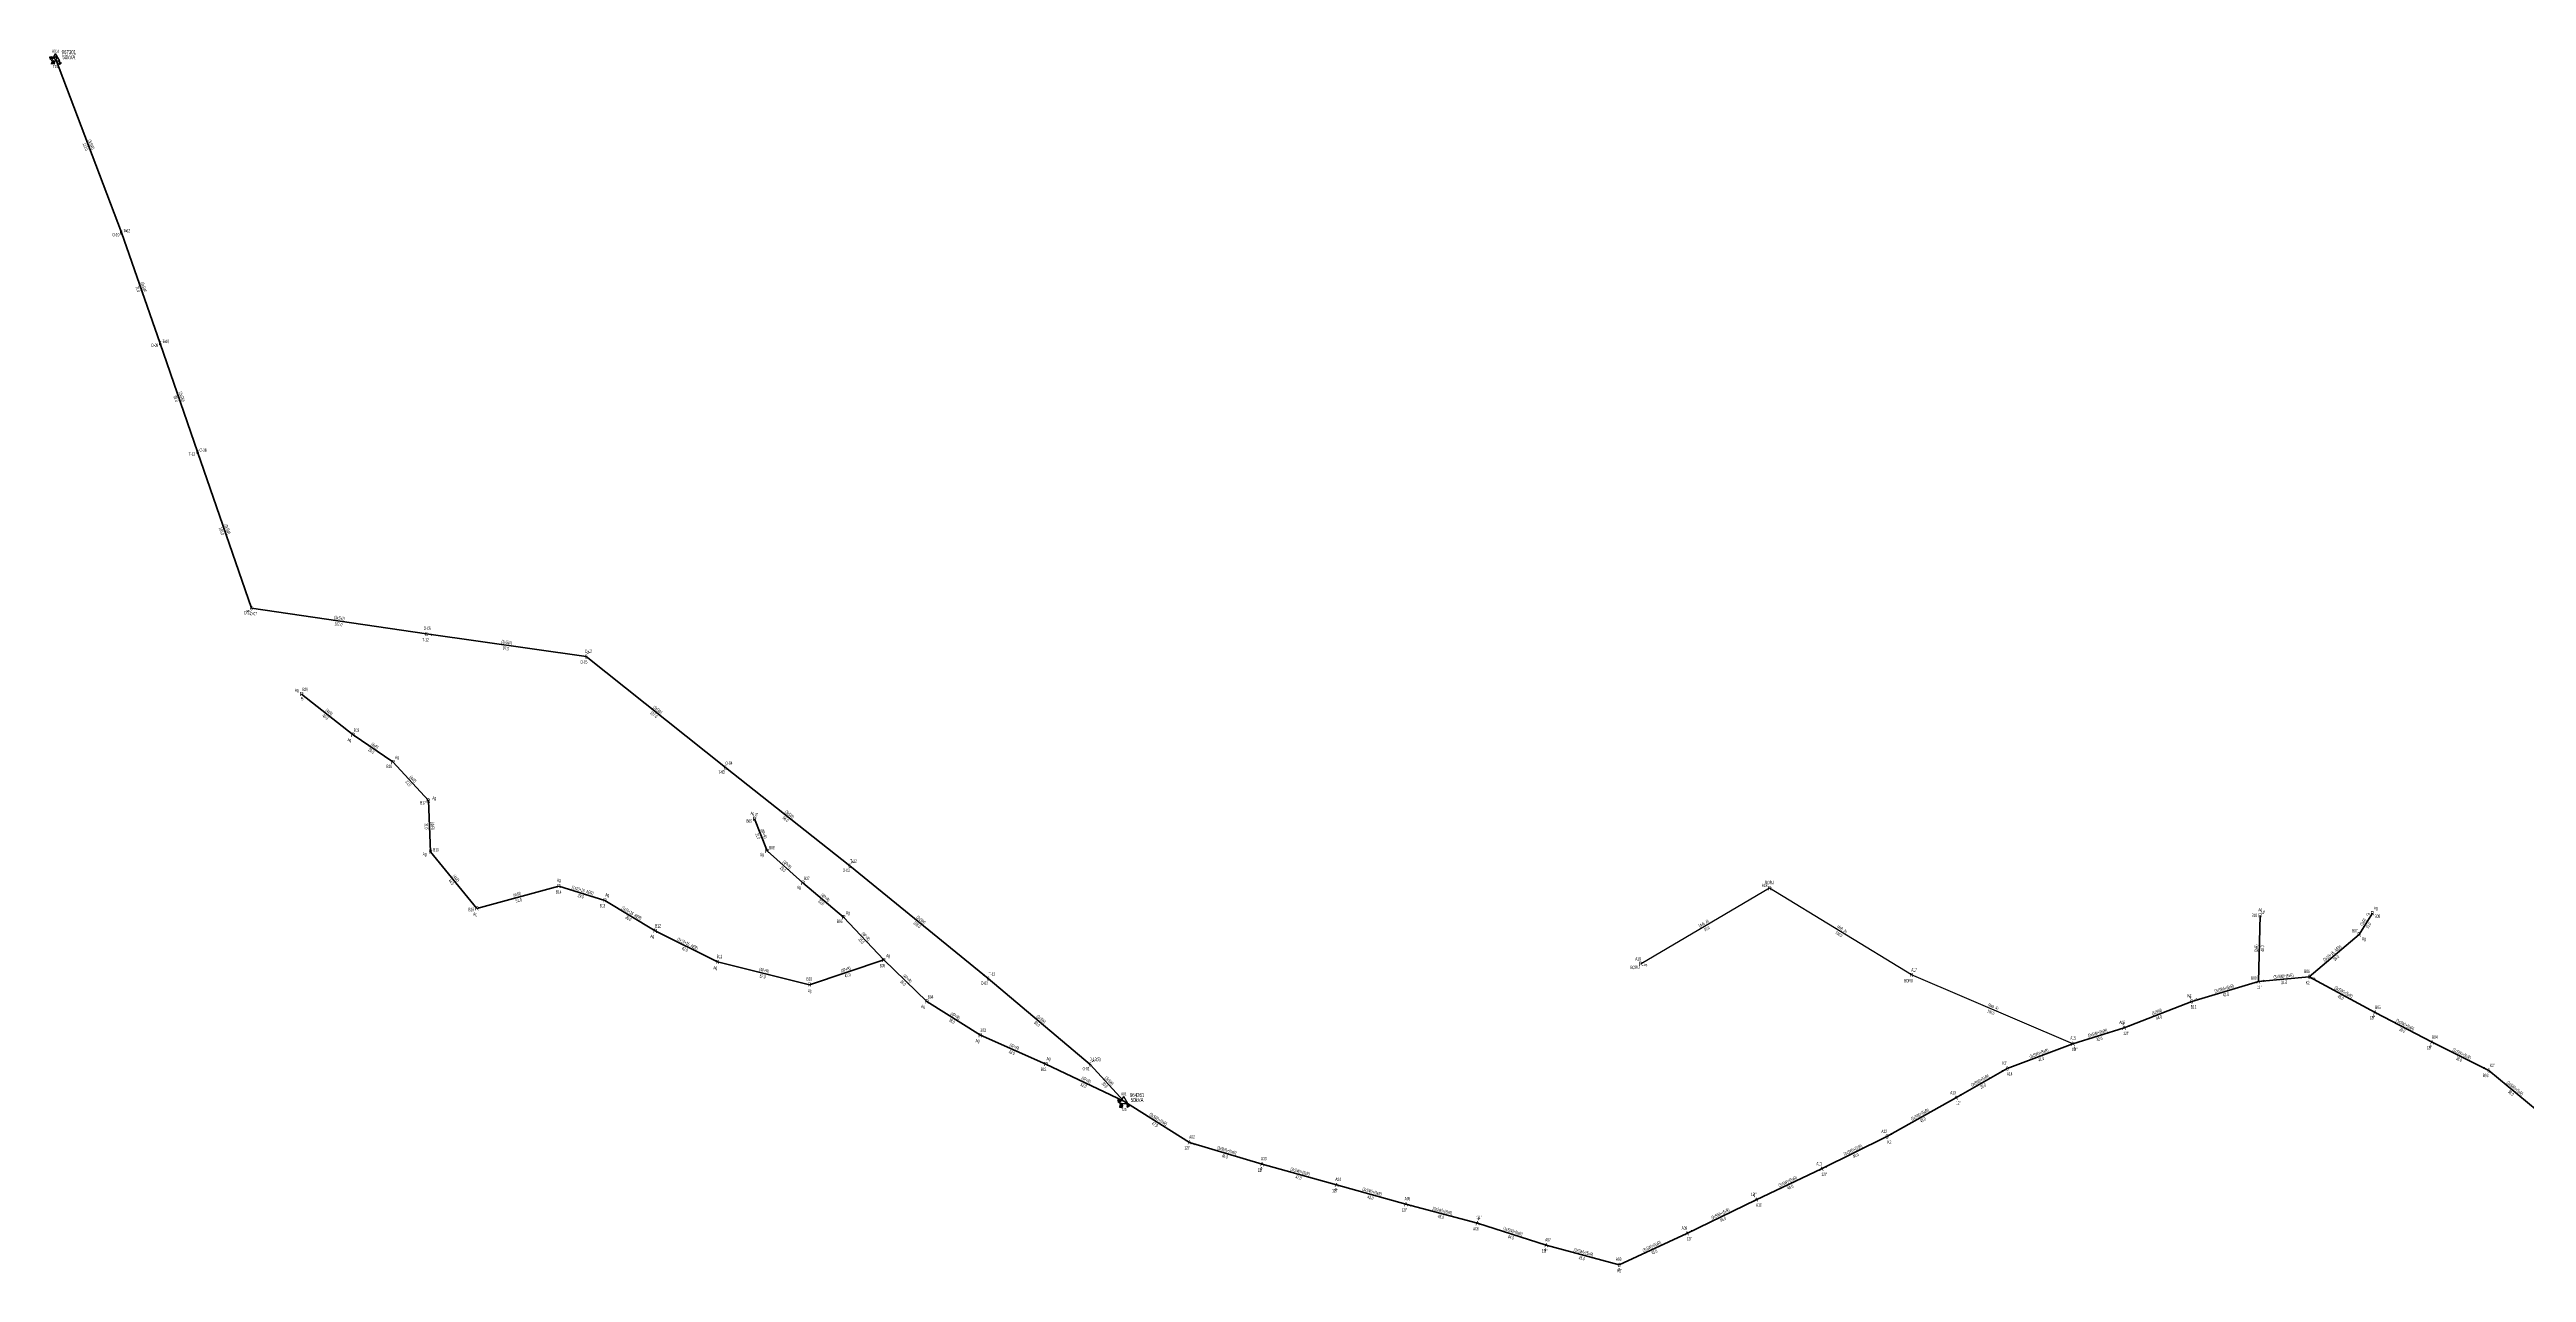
# Model space of a CAD drawing. Header units: millimetres. Extents: x 533048 to 542367, y 4141668 to 4149433.
# Drawn here: x 536195 to 537688, y 4148138 to 4148875 of the extents above; entities that cross this region are included whole.
import ezdxf
from ezdxf.enums import TextEntityAlignment as Align

# ---------------------------------------------------------------- set-up
doc = ezdxf.new("R2010")
doc.units = ezdxf.units.MM
for name, color, linetype, lineweight in [('DIREK_AG_MEVCUT', 120, 'Continuous', 25), ('DIREK_ENH_MEVCUT', 6, 'Continuous', 25), ('DIREK_OG_MEVCUT', 16, 'Continuous', 25), ('HAT_ABONE_HAVAI_MEVCUT', 56, 'Continuous', 30), ('HAT_AG_HAVAI_MEVCUT', 126, 'Continuous', 50), ('HAT_OG_HAVAI_MEVCUT', 48, 'Continuous', 70), ('TRAFO_MEVCUT', 5, 'Continuous', 30), ('TRAFO_TADILAT_BYSK', 5, 'Continuous', 30)]:
    doc.layers.add(name, color=color, linetype=linetype, lineweight=lineweight)
doc.styles.add('Direk', font='B_CAD')
doc.styles.get("Standard").update_dxf_attribs({"font": 'Arial'})

# ---------------------------------------------------------------- blocks, each defined once
blk = doc.blocks.new('MEV_DIREK')
h = blk.add_hatch(color=32)
h.paths.add_polyline_path([(-2.1, 1), (-2.4, 1.1), (-3.3, -0.5), (-3.1, -0.7), (-2.7, 0.1), (-1.9, -0.4), (-1.8, -0.2), (-2.6, 0.2)])
h.paths.add_polyline_path([(-3.5, -0.2), (-3.3, -0.2), (-2.6, 1), (-2.7, 1.1)])
h.paths.add_polyline_path([(-3.5, 0.3), (-3.4, 0.2), (-3.1, 0.8), (-3.2, 0.9)])
h.paths.add_polyline_path([(-3.6, 0.8), (-3.7, 0.7), (-3.5, 0.6), (-3.5, 0.7)])
h.paths.add_polyline_path([(-1.5, -2.3), (-2.3, -2.3), (-2.5, -3.5), (-2.4, -3.5), (-2.2, -2.5), (-1.9, -2.5), (-2.1, -3.5), (-2, -3.5), (-1.8, -2.5), (-1.5, -2.5), (-1.7, -3.5), (-1.6, -3.5), (-1.4, -2.5), (-1.1, -2.5), (-1.3, -3.5), (-1.2, -3.5), (-1, -2.5), (-0.7, -2.5), (-0.9, -3.5), (-0.8, -3.5), (-0.6, -2.3), (-1.3, -2.3), (-1.3, -1.4), (-1.5, -1.4)])
at = {"layer": 'TRAFO_MEVCUT'}
for points in [[(2.4, -1.6), (2.1, -1.9), (2.1, -1.4), (1.9, -1.4), (2, -2.3), (2.2, -2), (2.3, -2.7), (2.1, -2.7), (2.4, -2.9), (2.4, -2.9), (2.6, -2.5), (2.4, -2.6)], [(2.4, -1.6), (2.1, -1.9), (2.1, -1.4), (1.9, -1.4), (2, -2.3), (2.2, -2), (2.3, -2.7), (2.1, -2.7), (2.4, -2.9), (2, -3.2), (2.2, -3.8), (2.3, -3.7), (2.1, -3.3), (2.3, -3.1), (2.4, -3.6), (2.5, -3.6), (2.3, -3.1), (2.5, -2.9), (2.7, -3.4), (2.7, -3.4), (2.6, -2.9), (2.7, -2.8), (2.9, -3.2), (3, -3.2), (2.8, -2.7), (3, -2.6), (3.1, -3.1), (3.2, -3), (3, -2.4), (2.4, -2.9), (2.6, -2.5), (2.4, -2.6)], [(3, -2.6), (3.1, -3.1), (3.2, -3), (3, -2.4), (2.4, -2.9), (2.6, -2.5), (2.4, -2.6), (2.4, -1.6), (2.1, -1.9), (2.1, -1.4), (1.9, -1.4), (2, -2.3), (2.2, -2), (2.3, -2.7), (2.1, -2.7), (2.4, -2.9), (2, -3.2), (2.2, -3.8), (2.3, -3.7), (2.1, -3.3), (2.3, -3.1), (2.4, -3.6), (2.5, -3.6), (2.3, -3.1), (2.5, -2.9), (2.7, -3.4), (2.7, -3.4), (2.6, -2.9), (2.7, -2.8), (2.9, -3.2), (3, -3.2), (2.8, -2.7)]]:
    blk.add_hatch(color=32, dxfattribs=at).paths.add_polyline_path(points)
at = {"layer": 'TRAFO_MEVCUT', "linetype": 'Continuous'}
for p, q in [((-2.5, -1.4), (0, 2.9)), ((2.5, -1.4), (0, 2.9)), ((-2.5, -1.4), (2.5, -1.4))]:
    blk.add_line(p, q, dxfattribs=at)
at = {"layer": 'TRAFO_MEVCUT', "color": 32, "flags": 128}
blk.add_lwpolyline([(1.9, -1.4), (2.1, -1.4), (2.1, -1.9), (2.4, -1.6), (2.4, -2.6), (2.6, -2.5), (2.4, -2.9), (3, -2.4), (3.2, -3), (3.1, -3.1), (3, -2.6), (2.8, -2.7), (3, -3.2), (2.9, -3.2), (2.7, -2.8), (2.6, -2.9), (2.7, -3.4), (2.7, -3.4), (2.5, -2.9), (2.3, -3.1), (2.5, -3.6), (2.4, -3.6), (2.3, -3.1), (2.1, -3.3), (2.3, -3.7), (2.2, -3.8), (2, -3.2), (2.4, -2.9), (2.1, -2.7), (2.3, -2.7), (2.2, -2), (2, -2.3), (1.9, -1.4)], dxfattribs=at)
at = {"layer": 'TRAFO_TADILAT_BYSK', "color": 32, "flags": 128}
for points in [[(-3.5, 0.6), (-3.5, 0.7), (-3.6, 0.8), (-3.7, 0.7), (-3.5, 0.6)], [(-3.3, -0.2), (-2.6, 1), (-2.7, 1.1), (-3.5, -0.2), (-3.3, -0.2)], [(-3.4, 0.2), (-3.1, 0.8), (-3.2, 0.9), (-3.5, 0.3), (-3.4, 0.2)], [(-1.8, -0.2), (-2.6, 0.2), (-2.1, 1), (-2.4, 1.1), (-3.3, -0.5), (-3.1, -0.7), (-2.7, 0.1), (-1.9, -0.4), (-1.8, -0.2)], [(-1.3, -1.4), (-1.5, -1.4), (-1.5, -2.3), (-2.3, -2.3), (-2.5, -3.5), (-2.4, -3.5), (-2.2, -2.5), (-1.9, -2.5), (-2.1, -3.5), (-2, -3.5), (-1.8, -2.5), (-1.5, -2.5), (-1.7, -3.5), (-1.6, -3.5), (-1.4, -2.5), (-1.1, -2.5), (-1.3, -3.5), (-1.2, -3.5), (-1, -2.5), (-0.7, -2.5), (-0.9, -3.5), (-0.8, -3.5), (-0.6, -2.3), (-1.3, -2.3), (-1.3, -1.4)]]:
    blk.add_lwpolyline(points, dxfattribs=at)
blk = doc.blocks.new('MEV_DIREK_OZEL')
h = blk.add_hatch(color=32)
h.paths.add_polyline_path([(-2.1, 1), (-2.3, 1.1), (-3.3, -0.5), (-3.1, -0.6), (-2.6, 0.1), (-1.9, -0.4), (-1.8, -0.2), (-2.5, 0.3)])
h.paths.add_polyline_path([(-3.4, -0.1), (-3.3, -0.2), (-2.6, 1), (-2.7, 1.1)])
h.paths.add_polyline_path([(-3.5, 0.3), (-3.4, 0.2), (-3, 0.8), (-3.2, 0.9)])
h.paths.add_polyline_path([(-3.6, 0.8), (-3.6, 0.7), (-3.5, 0.6), (-3.4, 0.8)])
h.paths.add_polyline_path([(-1.5, -2.3), (-2.2, -2.3), (-2.5, -3.5), (-2.4, -3.5), (-2.2, -2.5), (-1.9, -2.5), (-2.1, -3.5), (-2, -3.5), (-1.8, -2.5), (-1.5, -2.5), (-1.7, -3.5), (-1.6, -3.5), (-1.4, -2.5), (-1.1, -2.5), (-1.3, -3.5), (-1.2, -3.5), (-1, -2.5), (-0.7, -2.5), (-0.9, -3.5), (-0.8, -3.5), (-0.5, -2.3), (-1.3, -2.3), (-1.3, -1.4), (-1.5, -1.4)])
at = {"layer": 'TRAFO_MEVCUT'}
for points in [[(2.4, -1.6), (2.2, -1.9), (2.1, -1.4), (2, -1.4), (2.1, -2.3), (2.3, -2), (2.4, -2.7), (2.1, -2.7), (2.4, -2.9), (2.4, -2.9), (2.7, -2.5), (2.5, -2.6)], [(2.4, -1.6), (2.2, -1.9), (2.1, -1.4), (2, -1.4), (2.1, -2.3), (2.3, -2), (2.4, -2.7), (2.1, -2.7), (2.4, -2.9), (2, -3.2), (2.2, -3.8), (2.3, -3.7), (2.1, -3.3), (2.3, -3.1), (2.5, -3.6), (2.5, -3.6), (2.4, -3.1), (2.5, -2.9), (2.7, -3.4), (2.8, -3.4), (2.6, -2.9), (2.8, -2.8), (3, -3.2), (3, -3.2), (2.8, -2.7), (3, -2.6), (3.2, -3.1), (3.3, -3), (3, -2.4), (2.4, -2.9), (2.7, -2.5), (2.5, -2.6)], [(3, -2.6), (3.2, -3.1), (3.3, -3), (3, -2.4), (2.4, -2.9), (2.7, -2.5), (2.5, -2.6), (2.4, -1.6), (2.2, -1.9), (2.1, -1.4), (2, -1.4), (2.1, -2.3), (2.3, -2), (2.4, -2.7), (2.1, -2.7), (2.4, -2.9), (2, -3.2), (2.2, -3.8), (2.3, -3.7), (2.1, -3.3), (2.3, -3.1), (2.5, -3.6), (2.5, -3.6), (2.4, -3.1), (2.5, -2.9), (2.7, -3.4), (2.8, -3.4), (2.6, -2.9), (2.8, -2.8), (3, -3.2), (3, -3.2), (2.8, -2.7)]]:
    blk.add_hatch(color=32, dxfattribs=at).paths.add_polyline_path(points)
at = {"layer": 'TRAFO_MEVCUT', "linetype": 'Continuous'}
for p, q in [((-2.5, -1.4), (0, 2.9)), ((2.5, -1.4), (0, 2.9)), ((-2.5, -1.4), (2.5, -1.4))]:
    blk.add_line(p, q, dxfattribs=at)
at = {"layer": 'TRAFO_MEVCUT', "color": 32, "flags": 128}
blk.add_lwpolyline([(2, -1.4), (2.1, -1.4), (2.2, -1.9), (2.4, -1.6), (2.5, -2.6), (2.7, -2.5), (2.4, -2.9), (3, -2.4), (3.3, -3), (3.2, -3.1), (3, -2.6), (2.8, -2.7), (3, -3.2), (3, -3.2), (2.8, -2.8), (2.6, -2.9), (2.8, -3.4), (2.7, -3.4), (2.5, -2.9), (2.4, -3.1), (2.5, -3.6), (2.5, -3.6), (2.3, -3.1), (2.1, -3.3), (2.3, -3.7), (2.2, -3.8), (2, -3.2), (2.4, -2.9), (2.1, -2.7), (2.4, -2.7), (2.3, -2), (2.1, -2.3), (2, -1.4)], dxfattribs=at)
at = {"layer": 'TRAFO_MEVCUT', "linetype": 'Continuous'}
for centre, radius in [((0, 0), 0.804), ((-0.3, 1.3), 0.12), ((0.3, 1.3), 0.12)]:
    blk.add_circle(centre, radius, dxfattribs=at)
at = {"layer": 'TRAFO_TADILAT_BYSK', "color": 32, "flags": 128}
for points in [[(-3.5, 0.6), (-3.4, 0.8), (-3.6, 0.8), (-3.6, 0.7), (-3.5, 0.6)], [(-3.4, 0.2), (-3, 0.8), (-3.2, 0.9), (-3.5, 0.3), (-3.4, 0.2)], [(-3.3, -0.2), (-2.6, 1), (-2.7, 1.1), (-3.4, -0.1), (-3.3, -0.2)], [(-1.8, -0.2), (-2.5, 0.3), (-2.1, 1), (-2.3, 1.1), (-3.3, -0.5), (-3.1, -0.6), (-2.6, 0.1), (-1.9, -0.4), (-1.8, -0.2)], [(-1.3, -1.4), (-1.5, -1.4), (-1.5, -2.3), (-2.2, -2.3), (-2.5, -3.5), (-2.4, -3.5), (-2.2, -2.5), (-1.9, -2.5), (-2.1, -3.5), (-2, -3.5), (-1.8, -2.5), (-1.5, -2.5), (-1.7, -3.5), (-1.6, -3.5), (-1.4, -2.5), (-1.1, -2.5), (-1.3, -3.5), (-1.2, -3.5), (-1, -2.5), (-0.7, -2.5), (-0.9, -3.5), (-0.8, -3.5), (-0.5, -2.3), (-1.3, -2.3), (-1.3, -1.4)]]:
    blk.add_lwpolyline(points, dxfattribs=at)

msp = doc.modelspace()

# ---------------------------------------------------------------- linework, layer by layer
at = {"layer": 'HAT_ABONE_HAVAI_MEVCUT'}
for p, q in [((537232.018094, 4148369.33868), (537154.483931, 4148323.779565)), ((537317.512325, 4148317.088754), (537232.018094, 4148369.33868)), ((537414.775671, 4148275.574675), (537317.512325, 4148317.088754))]:
    msp.add_line(p, q, dxfattribs=at)
at = {"layer": 'HAT_AG_HAVAI_MEVCUT'}
for p, q in [((536378.003717, 4148461.914332), (536347.020579, 4148486.506373)), ((536402.101892, 4148445.543842), (536378.003717, 4148461.914332)), ((536423.440385, 4148422.275458), (536402.101892, 4148445.543842)), ((536424.754478, 4148391.387107), (536423.440385, 4148422.275458)), ((536627.624344, 4148391.889927), (536620.100019, 4148411.209138)), ((536452.716495, 4148357.222606), (536424.754478, 4148391.387107)), ((536649.266167, 4148372.690348), (536627.624344, 4148391.889927)), ((536502.060198, 4148370.692687), (536452.716495, 4148357.222606)), ((536529.796594, 4148362.08899), (536502.060198, 4148370.692687)), ((536673.771062, 4148351.947615), (536649.266167, 4148372.690348)), ((536560.198378, 4148343.665417), (536529.796594, 4148362.08899)), ((536597.710061, 4148324.964297), (536560.198378, 4148343.665417)), ((536697.950934, 4148326.133383), (536673.771062, 4148351.947615)), ((537526.6771, 4148313.098561), (537527.758054, 4148353.002881)), ((537557.326874, 4148316.029984), (537587.431284, 4148341.460549)), ((537587.431284, 4148341.460549), (537595.440728, 4148354.326446)), ((536697.950934, 4148326.133383), (536653.214156, 4148311.217153)), ((536723.965748, 4148301.062965), (536697.950934, 4148326.133383)), ((536653.214156, 4148311.217153), (536597.710061, 4148324.964297)), ((536756.190892, 4148280.742445), (536723.965748, 4148301.062965)), ((536795.757645, 4148263.358275), (536756.190892, 4148280.742445)), ((536795.757645, 4148263.358275), (536842.674453, 4148240.969769))]:
    msp.add_line(p, q, dxfattribs=at)
at = {"layer": 'HAT_OG_HAVAI_MEVCUT'}
for p, q in [((536238.350782, 4148764.701555), (536198.695, 4148869.782)), ((536261.752941, 4148697.912915), (536238.350782, 4148764.701555)), ((536261.752941, 4148697.912915), (536284.286405, 4148632.453034)), ((536316.771848, 4148538.267987), (536284.286405, 4148632.453034)), ((536316.771848, 4148538.267987), (536422.222554, 4148522.711691)), ((536518.562112, 4148509.030086), (536422.222554, 4148522.711691)), ((536602.465183, 4148442.107886), (536518.562112, 4148509.030086)), ((536677.499271, 4148382.930469), (536602.465183, 4148442.107886)), ((536760.921129, 4148314.869601), (536677.499271, 4148382.930469)), ((536822.385, 4148263.174), (536760.921129, 4148314.869601)), ((537526.6771, 4148313.098561), (537486.462925, 4148301.183573)), ((537526.6771, 4148313.098561), (537557.326874, 4148316.029984)), ((537597.096206, 4148294.468525), (537557.326874, 4148316.029984)), ((537445.680767, 4148285.214111), (537486.462925, 4148301.183573)), ((537445.680767, 4148285.214111), (537414.775671, 4148275.574675)), ((537631.418987, 4148276.501978), (537597.096206, 4148294.468525)), ((537414.775671, 4148275.574675), (537375.213022, 4148260.64128)), ((537631.418987, 4148276.501978), (537665.57842, 4148259.437467)), ((536822.385, 4148263.174), (536842.674453, 4148240.969769)), ((537344.302233, 4148243.100047), (537375.213022, 4148260.64128)), ((537694.711267, 4148235.276383), (537665.57842, 4148259.437467)), ((536882.340803, 4148216.131267), (536842.674453, 4148240.969769)), ((537344.302233, 4148243.100047), (537302.707572, 4148219.683632)), ((536926.076651, 4148203.033653), (536882.340803, 4148216.131267)), ((537263.365671, 4148200.164358), (537302.707572, 4148219.683632)), ((536970.9385, 4148190.49966), (536926.076651, 4148203.033653)), ((537263.365671, 4148200.164358), (537223.988093, 4148181.572601)), ((537012.76852, 4148178.84241), (536970.9385, 4148190.49966)), ((537055.921195, 4148167.465182), (537012.76852, 4148178.84241)), ((537223.988093, 4148181.572601), (537182.13979, 4148161.304239)), ((537097.398756, 4148154.093575), (537055.921195, 4148167.465182)), ((537182.13979, 4148161.304239), (537141.285709, 4148142.258991)), ((537097.398756, 4148154.093575), (537141.285709, 4148142.258991))]:
    msp.add_line(p, q, dxfattribs=at)

# ---------------------------------------------------------------- block references
at = {"layer": 'TRAFO_MEVCUT'}
for name, p in [('MEV_DIREK_OZEL', (536198.695, 4148869.782)), ('MEV_DIREK', (536842.674453, 4148240.969769))]:
    msp.add_blockref(name, p, dxfattribs=at)

# ---------------------------------------------------------------- texts
at = {"layer": 'DIREK_AG_MEVCUT', "width": 0.53}
for s, p in [('Ag', (536344.061451, 4148488.855103)), ('B20', (536349.196503, 4148489.247788)), ('Ag', (536375.806493, 4148458.924765)), ('B19', (536380.076479, 4148464.734555)), ('Ag', (536404.542123, 4148448.367559)), ('B18', (536399.813381, 4148442.895688)), ('B17', (536420.206325, 4148420.93723)), ('Ag', (536426.977439, 4148423.739062)), ('Ag', (536618.78306, 4148414.590519)), ('B09', (536616.838648, 4148409.93892)), ('Ag', (536421.174207, 4148390.022269)), ('B16', (536428.024904, 4148392.633829)), ('Ag', (536624.513105, 4148389.723461)), ('B08', (536630.496592, 4148393.889974)), ('Ag', (536502.120311, 4148374.198256)), ('Ag', (536646.821795, 4148369.869725)), ('B07', (536651.558335, 4148375.335337)), ('A18', (537228.987889, 4148371.09021)), ('BORU', (537232.048478, 4148372.845846)), ('B15', (536449.278389, 4148356.567298)), ('B14', (536502.00019, 4148367.193202)), ('B13', (536528.36048, 4148358.897191)), ('Ag', (536531.292454, 4148365.413577)), ('Ag', (536676.351467, 4148354.661126)), ('Ag', (537527.85309, 4148356.511204)), ('Ag', (537597.389567, 4148357.456946)), ('Ag', (536451.618574, 4148353.785725)), ('Ag', (536558.426527, 4148340.45002)), ('B12', (536561.88757, 4148346.730809)), ('B06', (536671.359177, 4148349.411317)), ('B10', (537524.259337, 4148353.097657)), ('B07', (537584.784085, 4148343.750163)), ('B08', (537598.412012, 4148352.476724)), ('B11', (536598.918865, 4148328.248927)), ('Ag', (536700.623265, 4148328.768048)), ('A19', (537152.710784, 4148326.797171)), ('Ag', (537590.281491, 4148338.99535)), ('Ag', (536596.458926, 4148321.564646)), ('B10', (536653.075875, 4148314.71442)), ('B05', (536697.178451, 4148322.719694)), ('BORU', (537150.840161, 4148321.638483)), ('BORU', (537315.731672, 4148313.634742)), ('A17', (537319.116108, 4148320.199683)), ('Ag', (536653.352991, 4148307.705876)), ('Ag', (536721.67167, 4148298.135936)), ('B04', (536726.124787, 4148303.817697)), ('B03', (536757.832791, 4148283.833426)), ('Ag', (536754.470896, 4148277.504442)), ('Ag', (536797.277003, 4148266.674608)), ('B02', (536794.299852, 4148260.17632))]:
    msp.add_text(s, height=2.05, dxfattribs=at).set_placement(p, align=Align.MIDDLE_CENTER)
at = {"layer": 'DIREK_AG_MEVCUT', "style": 'Direk'}
for p in [(536347.020579, 4148486.506373), (536378.003717, 4148461.914332), (536402.101892, 4148445.543842), (536423.440385, 4148422.275458), (536620.100019, 4148411.209138), (536424.754478, 4148391.387107), (536627.624344, 4148391.889927), (536502.060198, 4148370.692687), (536649.266167, 4148372.690348), (537232.018094, 4148369.33868), (536452.716495, 4148357.222606), (536529.796594, 4148362.08899), (537595.440728, 4148354.326446), (536560.198378, 4148343.665417), (536673.771062, 4148351.947615), (537527.758054, 4148353.002881), (537587.431284, 4148341.460549), (536597.710061, 4148324.964297), (536697.950934, 4148326.133383), (536653.214156, 4148311.217153), (537154.483931, 4148323.779565), (537317.512325, 4148317.088754), (536723.965748, 4148301.062965), (536756.190892, 4148280.742445), (536795.757645, 4148263.358275)]:
    msp.add_text('R', height=2.5, dxfattribs=at).set_placement(p, align=Align.MIDDLE_CENTER)
at = {"layer": 'DIREK_AG_MEVCUT', "color": 32, "style": 'Direk'}
for rotation, p in [(366.560148, (536347.340468, 4148483.724706)), (516.279606, (536621.226386, 4148413.772593)), (493.448316, (537529.79084, 4148354.928441)), (283.096382, (537592.713555, 4148353.691994)), (435.438519, (537157.193991, 4148323.075592))]:
    msp.add_text('5', height=2, rotation=rotation, dxfattribs=at).set_placement(p, align=Align.MIDDLE_CENTER)
at = {"layer": 'DIREK_ENH_MEVCUT', "width": 0.53}
for s, p in [('O-10', (536235.061709, 4148763.504893)), ('T-12', (536241.732398, 4148765.931887)), ('T-10', (536265.155976, 4148699.094821)), ('O-09', (536258.446673, 4148696.764618)), ('T-12', (536280.883667, 4148631.280546)), ('O-08', (536287.595471, 4148633.593245)), ('D-12', (536314.476527, 4148535.501393)), ('O-07', (536318.024058, 4148534.999659)), ('T-12', (536421.718945, 4148519.232941)), ('O-06', (536422.724011, 4148526.175582)), ('O-05', (536517.176044, 4148505.816238)), ('D-12', (536519.971462, 4148512.29792)), ('O-04', (536604.640115, 4148444.850087)), ('T-12', (536600.249785, 4148439.314664)), ('T-12', (536679.730359, 4148385.711755)), ('O-03', (536675.309214, 4148380.200332)), ('O-02', (536758.688356, 4148312.174285)), ('T-12', (536763.196549, 4148317.616397)), ('D-12(S)', (536825.370803, 4148266.285049)), ('O-01', (536819.961478, 4148260.648818))]:
    msp.add_text(s, height=2.05, dxfattribs=at).set_placement(p, align=Align.MIDDLE_CENTER)
at = {"layer": 'DIREK_ENH_MEVCUT', "style": 'Direk'}
for p in [(536238.350782, 4148764.701555), (536261.752941, 4148697.912915), (536284.286405, 4148632.453034), (536316.771848, 4148538.267987), (536422.222554, 4148522.711691), (536518.562112, 4148509.030086), (536602.465183, 4148442.107886), (536677.499271, 4148382.930469), (536760.921129, 4148314.869601), (536822.385, 4148263.174)]:
    msp.add_text('6', height=2.5, dxfattribs=at).set_placement(p, align=Align.MIDDLE_CENTER)
at = {"layer": 'DIREK_ENH_MEVCUT', "color": 32, "style": 'Direk'}
for rotation, p in [(469.651453, (536240.987698, 4148765.643187)), (469.073878, (536264.399216, 4148698.827919)), (379.021194, (536285.198975, 4148629.805919)), (304.674438, (536314.469134, 4148536.675032)), (441.839954, (536424.994205, 4148522.314263)), (509.047062, (536520.002246, 4148511.431339)), (321.502277, (536600.722229, 4148439.916514)), (501.027203, (536679.260335, 4148385.107315)), (230.576112, (536758.758216, 4148316.647748)), (494.298415, (536824.388994, 4148265.129507))]:
    msp.add_text('4', height=2, rotation=rotation, dxfattribs=at).set_placement(p, align=Align.MIDDLE_CENTER)
at = {"layer": 'DIREK_OG_MEVCUT', "width": 0.53}
for s, p in [('B09', (537523.901252, 4148315.230383)), ("12I''", (537527.353155, 4148309.615242)), ('B06', (537555.969089, 4148319.255882)), ("K2'", (537556.612502, 4148312.518982)), ("K2'", (537485.282821, 4148304.621731)), ('B11', (537487.599185, 4148297.873148)), ('B05', (537598.741921, 4148297.557477)), ('A16', (537444.520876, 4148288.51633)), ("12I''", (537446.86851, 4148281.832597)), ("12I''", (537595.394422, 4148291.274331)), ('B04', (537633.01271, 4148279.618073)), ('A15', (537414.952468, 4148279.070207)), ("12I''", (537415.942117, 4148272.187314)), ("12I''", (537629.772681, 4148273.283071)), ("K2'", (537373.651836, 4148263.969998)), ('A14', (537376.699203, 4148257.472484)), ('B03', (537663.66668, 4148256.505701)), ("K2'", (537667.614268, 4148262.55956)), ('A13', (537342.580025, 4148246.147012)), ("12I''", (537346.085845, 4148239.944445)), ('A12', (537301.070732, 4148222.777295)), ("12I''", (536880.853851, 4148212.847637)), ('A02', (536883.7846, 4148219.319598)), ('A03', (536927.049638, 4148206.395691)), ("K2'", (537304.435394, 4148216.41801)), ("12I''", (536925.084065, 4148199.603894)), ('A04', (536971.879191, 4148193.870877)), ('A11', (537261.840658, 4148203.314649)), ("12I''", (537264.93883, 4148196.914607)), ("12I''", (536969.979489, 4148187.062791)), ("12I''", (537011.835195, 4148175.400333)), ('A05', (537013.684477, 4148182.22043)), ("12I''", (537222.430899, 4148184.828826)), ('A10', (537225.498083, 4148178.415082)), ('A06', (537054.937737, 4148164.106192)), ("12I''", (537056.924675, 4148170.89256)), ('A09', (537180.63752, 4148164.465439)), ("12I''", (537096.38547, 4148150.66837)), ('A07', (537098.391633, 4148157.449792)), ('A08', (537140.983634, 4148145.745931)), ("12I''", (537183.688781, 4148158.044723)), ("K2'", (537141.590884, 4148138.736282))]:
    msp.add_text(s, height=2.05, dxfattribs=at).set_placement(p, align=Align.MIDDLE_CENTER)
at = {"layer": 'DIREK_OG_MEVCUT', "style": 'Direk'}
for s, p in [('A', (537526.6771, 4148313.098561)), ('6', (537557.326874, 4148316.029984)), ('6', (537486.462925, 4148301.183573)), ('A', (537597.096206, 4148294.468525)), ('A', (537445.680767, 4148285.214111)), ('A', (537414.775671, 4148275.574675)), ('A', (537631.418987, 4148276.501978)), ('6', (537375.213022, 4148260.64128)), ('6', (537665.57842, 4148259.437467)), ('A', (537344.302233, 4148243.100047)), ('6', (537302.707572, 4148219.683632)), ('A', (536882.340803, 4148216.131267)), ('A', (536926.076651, 4148203.033653)), ('A', (536970.9385, 4148190.49966)), ('A', (537263.365671, 4148200.164358)), ('A', (537012.76852, 4148178.84241)), ('A', (537223.988093, 4148181.572601)), ('A', (537055.921195, 4148167.465182)), ('A', (537182.13979, 4148161.304239)), ('A', (537097.398756, 4148154.093575)), ('6', (537141.285709, 4148142.258991))]:
    msp.add_text(s, height=2.5, dxfattribs=at).set_placement(p, align=Align.MIDDLE_CENTER)
at = {"layer": 'DIREK_OG_MEVCUT', "color": 32, "style": 'Direk'}
for s, rotation, p in [('4', 458.223458, (537529.44831, 4148313.499057)), ('4', 430.017143, (537559.9583, 4148315.073115)), ('4', 197.72403, (537485.610513, 4148303.850668)), ('5', 110.16421, (537489.091308, 4148302.148766)), ('5', 198.338273, (537444.799813, 4148287.871914)), ('4', 470.368958, (537448.305685, 4148286.188691)), ('4', 331.743773, (537595.770643, 4148292.002175)), ('4', 379.840445, (537415.725996, 4148272.940879)), ('4', 332.641202, (537630.132216, 4148274.015169)), ('4', 297.350415, (537372.726025, 4148259.354872)), ('4', 240.173934, (537663.14931, 4148260.830099)), ('4', 479.525029, (537346.738627, 4148244.479897)), ('4', 478.630568, (537305.165209, 4148221.02528)), ('4', 429.482878, (536884.963192, 4148215.149903)), ('4', 343.59396, (536925.285812, 4148200.347658)), ('4', 476.109524, (537265.879943, 4148201.396605)), ('4', 344.399549, (536970.185503, 4148187.802811)), ('4', 435.029489, (537015.473485, 4148178.119108)), ('4', 205.415995, (537222.786368, 4148184.101605)), ('4', 522.906232, (537056.744216, 4148170.141492)), ('4', 475.630171, (537184.664283, 4148162.515408)), ('4', 342.825859, (537096.57198, 4148151.418422)), ('4', 354.92988, (537141.03826, 4148139.469946))]:
    msp.add_text(s, height=2, rotation=rotation, dxfattribs=at).set_placement(p, align=Align.MIDDLE_CENTER)
at = {"layer": 'HAT_ABONE_HAVAI_MEVCUT', "lineweight": 30, "width": 0.53}
for rotation, p in [(390.438518, (537192.820391, 4148347.29197, 268577.241966)), (328.56875, (537275.208463, 4148343.938994, 268616.009047)), (336.886173, (537366.477673, 4148297.113482, 268658.756162))]:
    msp.add_text('(4x6_A)', height=2.05, rotation=rotation, dxfattribs=at).set_placement(p, align=Align.CENTER)
for s, rotation, p in [('90.0', 390.438518, (537193.681634, 4148345.826275, 268577.241966)), ('100.0', 328.56875, (537274.321956, 4148342.488441, 268616.009047)), ('106.0', 336.886173, (537365.810323, 4148295.549947, 268658.756162))]:
    msp.add_text(s, height=1.9, rotation=rotation, dxfattribs=at).set_placement(p, align=Align.TOP_CENTER)
at = {"layer": 'HAT_AG_HAVAI_MEVCUT', "lineweight": 30, "width": 0.53}
for s, rotation, p in [('(4xR)', 321.560147, (536363.040587, 4148474.876125, 268173.510289)), ('(4xR)', 325.810756, (536390.530443, 4148454.432195, 268189.001859)), ('(4xR)', 312.522676, (536413.397597, 4148434.48415, 268201.050946)), ('(4xR)', 272.436084, (536424.946663, 4148406.867412, 268211.720193)), ('(4P+R)', 291.279604, (536624.654229, 4148401.858014, 268310.05001)), ('(4P+R)', 318.422113, (536639.009348, 4148382.925983, 268313.812172)), ('(4xR)', 309.298692, (536439.393263, 4148374.843215, 268212.377239)), ('(1x10+16_AER)', 342.766359, (536516.180224, 4148367.202677, 268251.030099)), ('(4xR)', 375.268852, (536477.1645, 4148364.777642, 268226.358248)), ('(1x10+16_AER)', 328.784011, (536545.438012, 4148353.60414, 268264.898297)), ('(4P+R)', 319.752986, (536662.067786, 4148362.967758, 268324.633084)), ('(4P+R)', 313.127606, (536686.481356, 4148339.621581, 268336.885531)), ('(3xR)', 58.096381, (537590.714409, 4148348.342715, 268797.720364)), ('(1x10+16_AER)', 333.501854, (536579.333463, 4148335.075563, 268280.099189)), ('(3xR)', 88.448315, (537526.367889, 4148333.073738, 268763.879027)), ('(3x10+16_AER)', 40.189301, (537571.830562, 4148329.394595, 268793.715642)), ('(4P+R)', 346.089039, (536625.66646, 4148318.915795, 268298.85503)), ('(4P+R)', 378.439526, (536675.313687, 4148319.481627, 268326.607078)), ('(4P+R)', 316.059089, (536711.54817, 4148314.210221, 268348.975467)), ('(4P+R)', 327.765303, (536740.5317, 4148291.621695, 268361.982874)), ('(4P+R)', 336.281087, (536776.316181, 4148272.82856, 268378.095446)), ('(4P+R)', 334.489716, (536819.582121, 4148252.931154, 268421.337226))]:
    msp.add_text(s, height=2.05, rotation=rotation, dxfattribs=at).set_placement(p, align=Align.CENTER)
for s, rotation, p in [('40.0', 321.560147, (536361.983709, 4148473.544581, 268173.510289)), ('29.0', 325.810756, (536389.575166, 4148453.025979, 268189.001859)), ('32.0', 312.522676, (536412.14468, 4148433.33515, 268201.050946)), ('31.0', 272.436084, (536423.2482, 4148406.795153, 268211.720193)), ('21.0', 291.279604, (536623.070134, 4148401.241051, 268310.05001)), ('44.0', 309.298692, (536438.07771, 4148373.766498, 268212.377239)), ('29.0', 318.422113, (536637.881164, 4148381.654291, 268313.812172)), ('51.0', 375.268852, (536477.612193, 4148363.137651, 268226.358248)), ('29.0', 342.766359, (536515.676567, 4148365.579, 268251.030099)), ('32.0', 319.752986, (536660.969443, 4148361.670205, 268324.633084)), ('36.0', 328.784011, (536544.55696, 4148352.150266, 268264.898297)), ('15.0', 58.096381, (537592.157604, 4148347.444279, 268797.720364)), ('42.0', 333.501854, (536578.574976, 4148333.55415, 268280.099189)), ('35.0', 313.127606, (536685.24064, 4148338.459417, 268336.885531)), ('40.0', 88.448315, (537528.067265, 4148333.027704, 268763.879027)), ('39.0', 40.189301, (537572.927597, 4148328.095937, 268793.715642)), ('57.0', 346.089039, (536625.257757, 4148317.265655, 268298.85503)), ('47.0', 378.439526, (536675.851403, 4148317.868908, 268326.607078)), ('36.0', 316.059089, (536710.368512, 4148312.986127, 268348.975467)), ('38.0', 327.765303, (536739.62494, 4148290.183715, 268361.982874)), ('43.0', 336.281087, (536775.632356, 4148271.27216, 268378.095446)), ('52.0', 334.489716, (536818.849977, 4148251.39689, 268421.337226))]:
    msp.add_text(s, height=2.05, rotation=rotation, dxfattribs=at).set_placement(p, align=Align.TOP_CENTER)
at = {"layer": 'HAT_OG_HAVAI_MEVCUT', "lineweight": 30, "width": 0.53}
for s, rotation, p in [('112.0', 290.675753, (536217.727636, 4148816.94166, 268099.3475)), ('71.0', 289.310018, (536249.24968, 4148731.026158, 268119.175391)), ('69.0', 288.995163, (536272.215959, 4148664.90631, 268142.143202)), ('100.0', 289.029869, (536299.72558, 4148585.083359, 268142.143202)), ('107.0', 351.608141, (536369.37315, 4148529.64894, 268211.111277)), ('97.0', 351.917223, (536470.27282, 4148515.029333, 268211.111277)), ('107.0', 321.423674, (536559.983624, 4148474.904475, 268259.281056)), ('96.0', 321.738082, (536639.455858, 4148411.851768, 268301.232591)), ('108.0', 320.790242, (536718.672863, 4148348.241424, 268338.749635)), ('31.0', 5.463296, (537542.082914, 4148313.718134, 268778.663437)), ('42.0', 376.503939, (537506.811481, 4148306.326087, 268743.231462)), ('45.0', 331.53509, (537576.806413, 4148304.502011, 268778.663437)), ('80.0', 319.933716, (536791.105942, 4148288.371295, 268380.460565)), ('44.0', 21.384299, (537466.381774, 4148292.407359, 268743.231462)), ('39.0', 332.369815, (537613.863398, 4148284.732186, 268798.548103)), ('42.0', 380.679615, (537395.294517, 4148267.312743, 268687.606511)), ('32.0', 377.32293, (537430.481312, 4148279.582948, 268707.387835)), ('38.0', 333.455355, (537648.118843, 4148267.209324, 268832.78921)), ('30.0', 312.41998, (536831.902239, 4148251.498508, 268421.337226)), ('36.0', 29.574014, (537360.177143, 4148251.131402, 268687.606511)), ('38.0', 320.329668, (537679.602229, 4148246.702654, 268832.78921)), ('47.0', 327.94579, (536862.056515, 4148227.830104, 268421.337226)), ('48.0', 389.378068, (537323.921887, 4148230.651148, 268651.353786)), ('46.0', 343.328572, (536903.964877, 4148208.76819, 268441.170402)), ('44.0', 26.388063, (537283.414403, 4148209.162561, 268651.353786)), ('47.0', 344.390119, (536948.278853, 4148195.948008, 268463.038326)), ('43.0', 344.427833, (536991.625326, 4148183.852236, 268485.46925)), ('44.0', 385.273902, (537244.039786, 4148190.099844, 268611.994046)), ('45.0', 345.23004, (537034.12816, 4148172.331882, 268506.38426)), ('46.0', 385.84227, (537203.434452, 4148170.673422, 268591.069895)), ('44.0', 342.131628, (537076.399168, 4148159.970379, 268527.960597)), ('45.0', 344.908549, (537119.120926, 4148147.355598, 268570.642855)), ('45.0', 384.993868, (537162.071893, 4148151.011215, 268570.642855))]:
    msp.add_text(s, height=2.05, rotation=rotation, dxfattribs=at).set_placement(p, align=Align.TOP_CENTER)
for s, rotation, p in [('(3xSW)', 290.675753, (536219.318146, 4148817.541894, 268099.3475)), ('(3xSW)', 289.310018, (536250.854043, 4148731.588313, 268119.175391)), ('(3xSW)', 288.995163, (536273.823387, 4148665.45964, 268142.143202)), ('(3xSW)', 289.029869, (536301.332673, 4148585.637663, 268142.143202)), ('(3xSW)', 351.608141, (536369.621252, 4148531.330738, 268211.111277)), ('(3xSW)', 351.917223, (536470.511846, 4148516.712445, 268211.111277)), ('(3xSW)', 321.423674, (536561.04367, 4148476.233498, 268259.281056)), ('(3xSW)', 321.738082, (536640.508596, 4148413.186588, 268301.232591)), ('(3xSW)', 320.790242, (536719.747537, 4148349.558646, 268338.749635)), ('(3xSW)+(5xR)', 376.503939, (537506.328543, 4148307.956047, 268743.231462)), ('(3xSW)+(5xR)', 5.463296, (537541.92106, 4148315.410411, 268778.663437)), ('(3xSW)', 21.384299, (537465.761917, 4148293.990324, 268743.231462)), ('(3xSW)+(5xR)', 331.53509, (537577.616668, 4148305.996497, 268778.663437)), ('(3xSW)', 319.933716, (536792.200187, 4148289.672306, 268380.460565)), ('(3xSW)+(5xR)', 377.32293, (537429.975125, 4148281.205839, 268707.387835)), ('(3xSW)+(5xR)', 332.369815, (537614.651795, 4148286.238317, 268798.548103)), ('(3xSW)+(5xR)', 380.679615, (537394.694176, 4148268.903212, 268687.606511)), ('(3xSW)+(5xR)', 333.455355, (537648.878564, 4148268.730121, 268832.78921)), ('(3xSW)', 312.41998, (536833.157213, 4148252.64526, 268421.337226)), ('(3xSW)+(5xR)', 29.574014, (537359.338112, 4148252.609924, 268687.606511)), ('(3xSW)+(5xR)', 320.329668, (537680.687457, 4148248.011195, 268832.78921)), ('(3xSW)+(5xR)', 389.378068, (537323.087918, 4148232.132531, 268651.353786)), ('(3xSW)+(5xR)', 327.94579, (536862.958741, 4148229.270932, 268421.337226)), ('(3xSW)+(5xR)', 343.328572, (536904.452578, 4148210.396731, 268441.170402)), ('(3xSW)+(5xR)', 26.388063, (537282.65884, 4148210.685428, 268651.353786)), ('(3xSW)+(5xR)', 344.390119, (536948.736299, 4148197.585306, 268463.038326)), ('(3xSW)+(5xR)', 385.273902, (537243.313978, 4148191.637115, 268611.994046)), ('(3xSW)+(5xR)', 344.427833, (536992.081694, 4148185.489834, 268485.46925)), ('(3xSW)+(5xR)', 345.23004, (537034.561556, 4148173.975709, 268506.38426)), ('(3xSW)+(5xR)', 385.84227, (537202.69343, 4148172.203418, 268591.069895)), ('(3xSW)+(5xR)', 342.131628, (537076.920782, 4148161.588378, 268527.960597)), ('(3xSW)+(5xR)', 344.908549, (537119.563539, 4148148.996967, 268570.642855)), ('(3xSW)+(5xR)', 384.993868, (537161.353607, 4148152.552015, 268570.642855))]:
    msp.add_text(s, height=2.05, rotation=rotation, dxfattribs=at).set_placement(p, align=Align.CENTER)
at = {"layer": 'TRAFO_MEVCUT', "width": 0.6}
for s, height, p in [('A01ö', 1.8, (536198.695, 4148873.282)), ('967301', 2.5, (536206.695, 4148872.282)), ('50kVA', 2.5, (536206.695, 4148869.282)), ('A01', 1.8, (536842.674453, 4148244.469769)), ('964261', 2.5, (536850.674453, 4148243.469769)), ('50kVA', 2.5, (536850.674453, 4148240.469769))]:
    msp.add_text(s, height=height, dxfattribs=at).set_placement(p, align=Align.CENTER)
for s, p in [('T15', (536198.695, 4148865.782)), ('T25', (536842.674453, 4148236.969769))]:
    msp.add_text(s, height=1.8, dxfattribs=at).set_placement(p, align=Align.TOP_CENTER)

doc.saveas('drawing.dxf')
